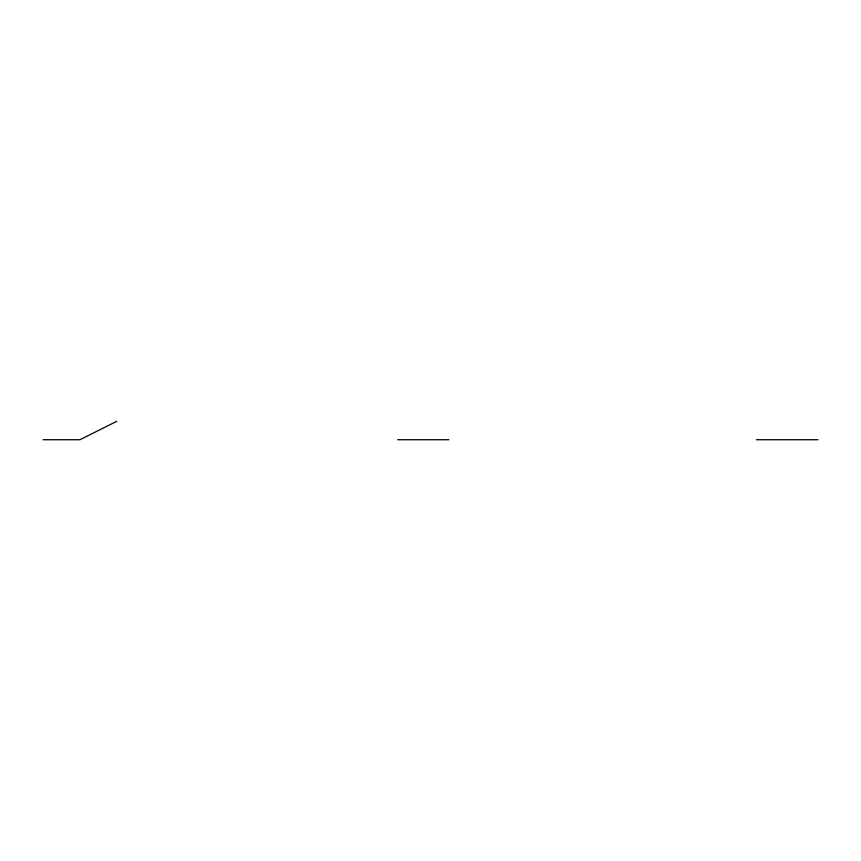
<?xml version="1.0" encoding="UTF-8"?>
<svg xmlns="http://www.w3.org/2000/svg" width="861" height="861" viewBox="0 0 861 861"><rect width="100%" height="100%" fill="white"/><g stroke="black" fill="none" stroke-linecap="round" stroke-linejoin="round"><path stroke-width="1.29" d="M116.848 421.277L79.955 439.723L43.05 439.723M397.642 439.723L448.947 439.723M756.475 439.723L817.95 439.723"/></g></svg>
